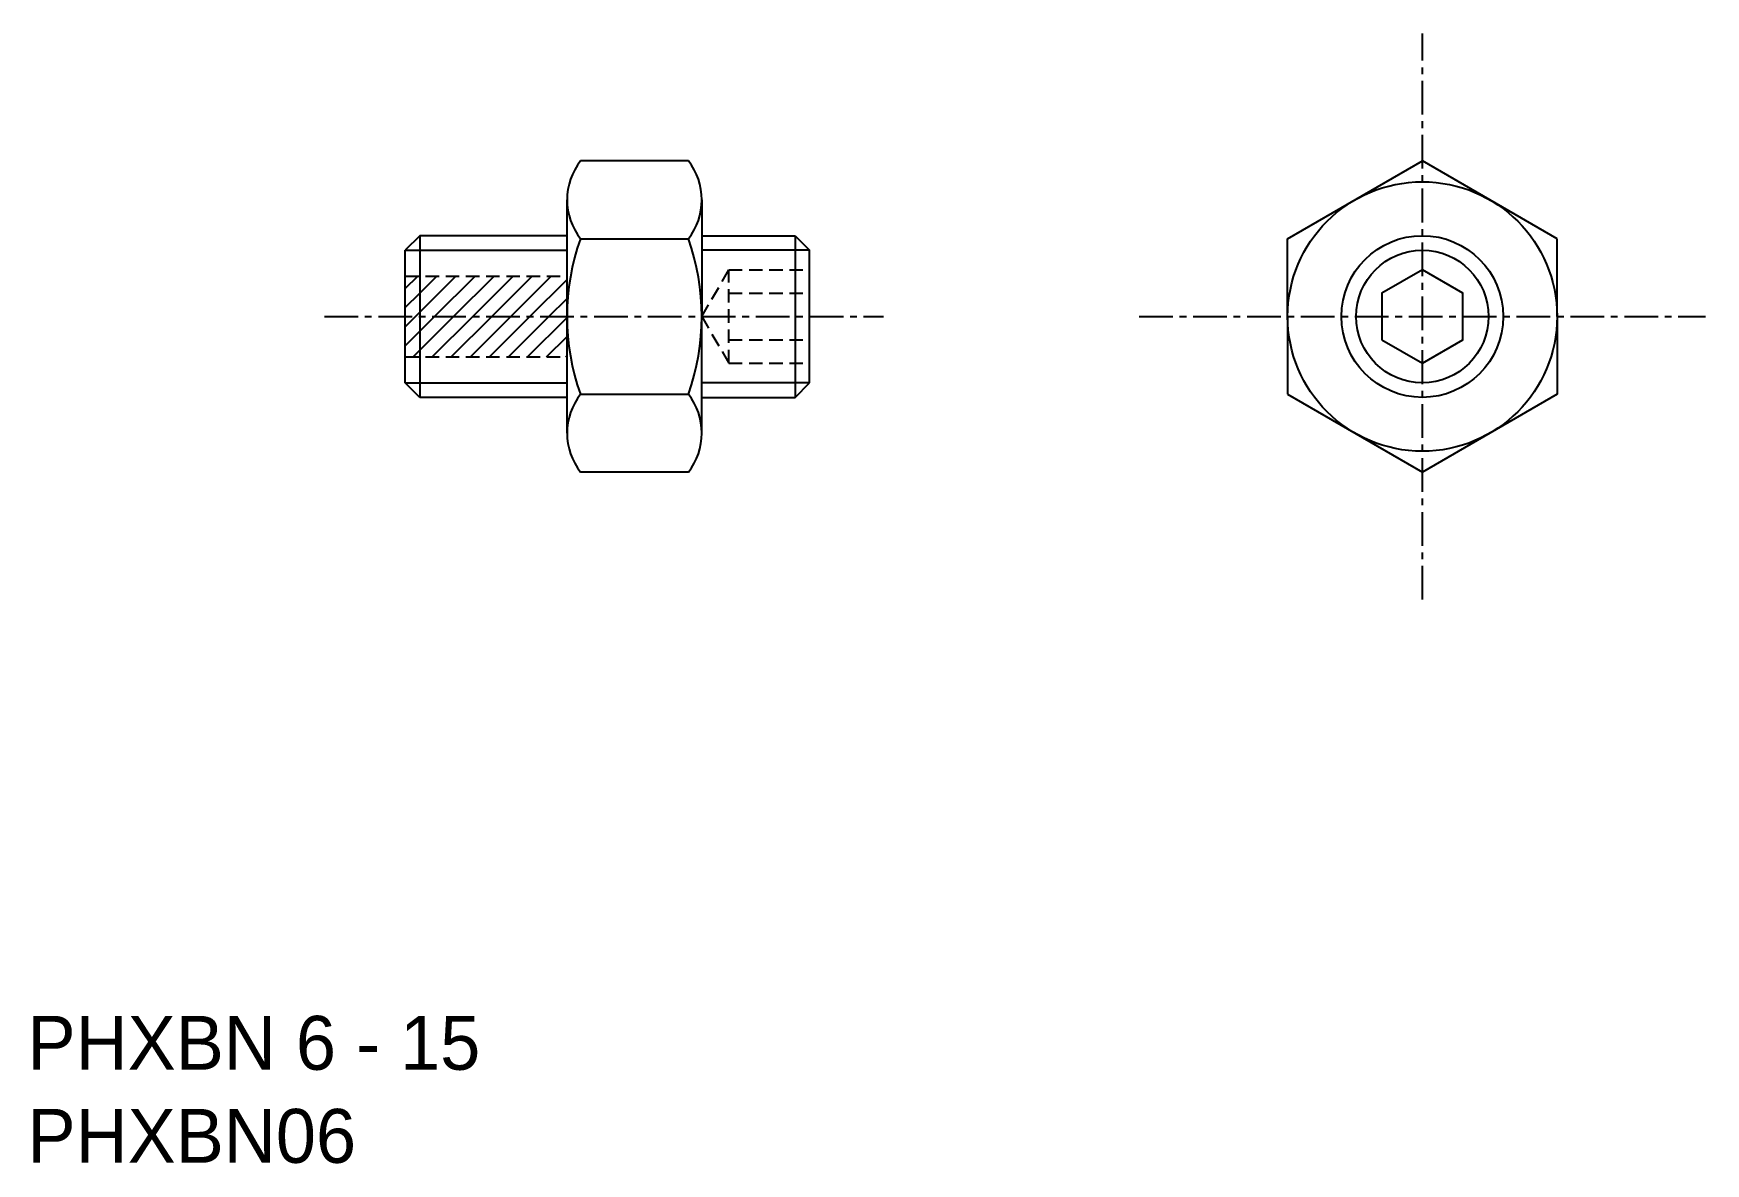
# Model space of a CAD drawing. Extents: x 33.1 to 95.1, y 16.5 to 58.5.
import ezdxf

# ---------------------------------------------------------------- set-up
doc = ezdxf.new("R2010")
doc.units = 0
doc.linetypes.add('CENTER', pattern=[2, 1.25, -0.25, 0.25, -0.25])
doc.linetypes.add('DASHED', pattern=[0.75, 0.5, -0.25])
doc.layers.get('0').update_dxf_attribs({"linetype": 'CONTINUOUS'})
doc.layers.add('CENTER', color=1, linetype='CENTER')

# ---------------------------------------------------------------- blocks, each defined once
blk = doc.blocks.new('*X2')
at = {"color": 0, "linetype": 'CONTINUOUS'}
for p, q in [((46.87, 48.991), (47.334, 49.455)), ((47.411, 48.118), (48.748, 49.455)), ((47.411, 48.825), (48.041, 49.455)), ((47.955, 47.955), (49.455, 49.455)), ((48.662, 47.955), (50.162, 49.455)), ((49.369, 47.955), (50.869, 49.455)), ((50.076, 47.955), (51.576, 49.455)), ((50.784, 47.955), (52.284, 49.455)), ((51.491, 47.955), (52.87, 49.334)), ((46.87, 48.284), (47.411, 48.825)), ((52.198, 47.955), (52.87, 48.627)), ((46.87, 47.577), (47.248, 47.955)), ((47.248, 47.955), (47.411, 48.118)), ((47.411, 46.704), (48.662, 47.955)), ((47.411, 47.411), (47.955, 47.955)), ((47.869, 46.455), (49.369, 47.955)), ((48.576, 46.455), (50.076, 47.955)), ((49.284, 46.455), (50.784, 47.955)), ((49.991, 46.455), (51.491, 47.955)), ((50.698, 46.455), (52.198, 47.955)), ((51.405, 46.455), (52.87, 47.92)), ((46.87, 46.87), (47.411, 47.411)), ((52.112, 46.455), (52.87, 47.213)), ((47.162, 46.455), (47.411, 46.704)), ((52.819, 46.455), (52.87, 46.506))]:
    blk.add_line(p, q, dxfattribs=at)

msp = doc.modelspace()

# ---------------------------------------------------------------- linework, layer by layer
at = {"color": 7, "linetype": 'CONTINUOUS'}
for p, q in [((57.372, 53.729), (53.367, 53.729)), ((79.601, 50.842), (84.601, 53.729)), ((89.601, 50.842), (84.601, 53.729)), ((52.87, 43.625), (52.87, 52.285)), ((57.87, 52.285), (57.87, 47.955)), ((47.411, 50.955), (46.87, 50.414)), ((52.87, 50.955), (47.411, 50.955)), ((47.411, 50.955), (47.411, 44.955)), ((57.87, 50.955), (61.328, 50.955)), ((61.328, 50.955), (61.328, 44.955)), ((61.328, 50.955), (61.87, 50.414)), ((46.87, 45.497), (46.87, 50.414)), ((53.367, 50.842), (57.372, 50.842)), ((61.87, 45.497), (61.87, 50.414)), ((79.601, 47.955), (79.601, 50.842)), ((89.601, 47.955), (89.601, 50.842)), ((57.87, 43.625), (57.87, 47.955)), ((79.601, 47.955), (79.601, 45.068)), ((89.601, 47.955), (89.601, 45.068)), ((47.411, 44.955), (46.87, 45.497)), ((61.328, 44.955), (61.87, 45.497)), ((52.87, 44.955), (47.411, 44.955)), ((53.367, 45.068), (57.372, 45.068)), ((57.87, 44.955), (61.328, 44.955)), ((79.601, 45.068), (84.601, 42.182)), ((89.601, 45.068), (84.601, 42.182)), ((57.372, 42.182), (53.367, 42.182))]:
    msp.add_line(p, q, dxfattribs=at)
at = {"color": 3, "linetype": 'CONTINUOUS'}
for p, q in [((46.87, 50.414), (52.87, 50.414)), ((61.87, 50.414), (57.87, 50.414)), ((46.87, 45.497), (52.87, 45.497)), ((61.87, 45.497), (57.87, 45.497))]:
    msp.add_line(p, q, dxfattribs=at)
at = {"color": 3, "linetype": 'DASHED'}
for p, q in [((57.87, 47.955), (58.87, 49.687)), ((58.87, 46.223), (58.87, 49.687)), ((58.87, 49.687), (61.87, 49.687)), ((46.87, 49.455), (52.87, 49.455)), ((52.87, 46.455), (52.87, 49.455)), ((58.87, 48.821), (61.87, 48.821)), ((57.87, 47.955), (58.87, 46.223)), ((58.87, 47.089), (61.87, 47.089)), ((46.87, 46.455), (52.87, 46.455)), ((58.87, 46.223), (61.87, 46.223))]:
    msp.add_line(p, q, dxfattribs=at)
at = {"color": 7, "linetype": 'CONTINUOUS'}
msp.add_lwpolyline([(83.101, 47.089), (84.601, 46.223), (86.101, 47.089), (86.101, 48.821), (84.601, 49.687), (83.101, 48.821)], close=True, dxfattribs=at)
for radius in [5, 3]:
    msp.add_circle((84.601, 47.955), radius, dxfattribs=at)
at = {"color": 3, "linetype": 'CONTINUOUS'}
msp.add_circle((84.601, 47.955), 2.458, dxfattribs=at)
at = {"color": 7, "linetype": 'CONTINUOUS'}
for centre, radius, start, end in [((55.213, 52.285), 2.343, 141.96862, 180), ((55.527, 52.285), 2.343, 0, 38.03138), ((55.213, 52.285), 2.343, 180, 218.03138), ((55.527, 52.285), 2.343, 321.96862, 0), ((61.495, 47.955), 8.625, 160.44596, 199.55404), ((49.245, 47.955), 8.625, 340.44596, 19.55404), ((55.213, 43.625), 2.343, 141.96862, 180), ((55.527, 43.625), 2.343, 0, 38.03138), ((55.213, 43.625), 2.343, 180, 218.03138), ((55.527, 43.625), 2.343, 321.96862, 0)]:
    msp.add_arc(centre, radius, start, end, dxfattribs=at)
at = {"layer": 'CENTER', "color": 1, "linetype": 'CENTER'}
for p, q in [((84.601, 37.45), (84.601, 58.461)), ((43.87, 47.955), (64.611, 47.955)), ((74.096, 47.955), (95.107, 47.955))]:
    msp.add_line(p, q, dxfattribs=at)

# ---------------------------------------------------------------- block references
at = {"color": 3, "linetype": 'CONTINUOUS'}
msp.add_blockref('*X2', (0, 0), dxfattribs=at)

# ---------------------------------------------------------------- texts
at = {"color": 7, "linetype": 'CONTINUOUS'}
for s, p in [('PHXBN 6 - 15', (32.854, 20)), ('PHXBN06', (32.854, 16.547))]:
    msp.add_text(s, height=2, dxfattribs=at).set_placement(p)

doc.saveas('drawing.dxf')
